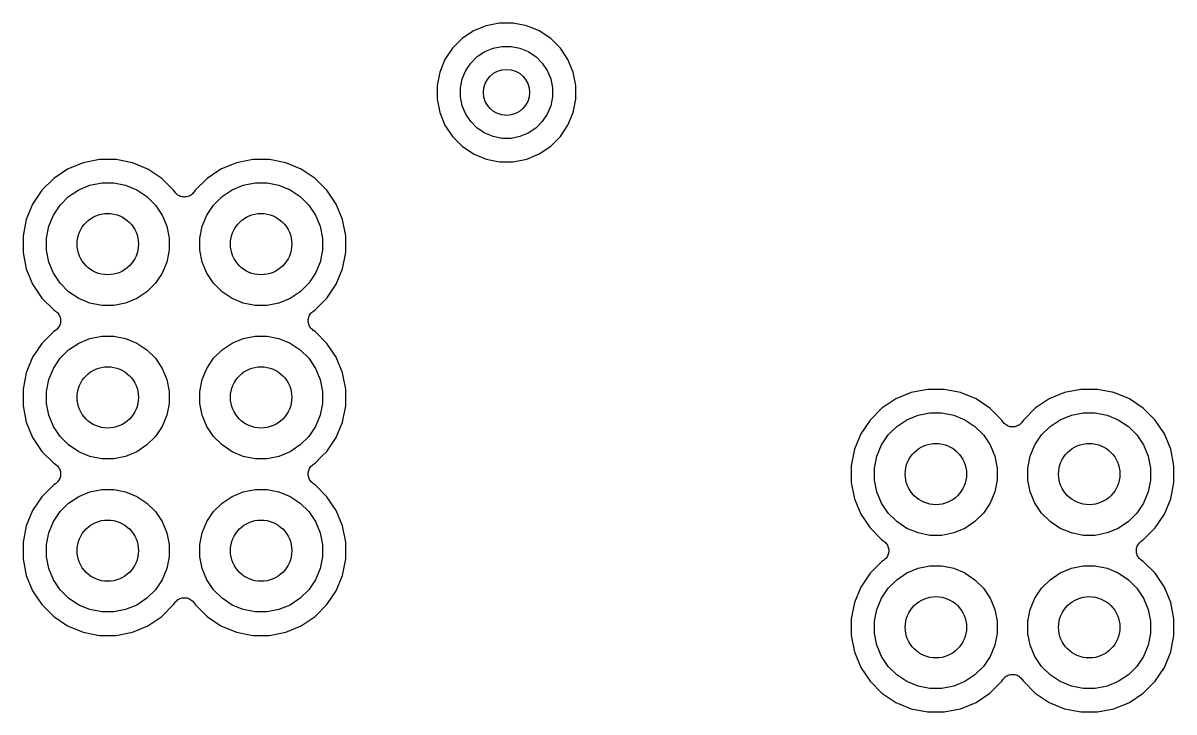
# Model space of a CAD drawing. Extents: x 0.48 to 2.43, y -7.79 to -4.85.
# Drawn here: x 1.1948 to 1.4903, y -7.2225 to -7.0456 of the extents above; entities that cross this region are included whole.
import ezdxf

# ---------------------------------------------------------------- set-up
doc = ezdxf.new("R2010")
doc.units = 0
doc.header["$MEASUREMENT"] = 0
doc.layers.add('BLACK', color=7, linetype='CONTINUOUS')

msp = doc.modelspace()

# ---------------------------------------------------------------- linework, layer by layer
at = {"layer": 'BLACK', "linetype": 'CONTINUOUS'}
for p, q in [((1.3137, -7.04626), (1.31046, -7.0476)), ((1.31714, -7.04557), (1.3137, -7.04626)), ((1.32065, -7.04557), (1.31714, -7.04557)), ((1.32409, -7.04626), (1.32065, -7.04557)), ((1.32733, -7.0476), (1.32409, -7.04626)), ((1.30754, -7.04955), (1.30506, -7.05203)), ((1.31046, -7.0476), (1.30754, -7.04955)), ((1.33025, -7.04955), (1.32733, -7.0476)), ((1.33273, -7.05203), (1.33025, -7.04955)), ((1.30506, -7.05203), (1.30311, -7.05495)), ((1.3133, -7.05292), (1.31545, -7.05203)), ((1.31545, -7.05203), (1.31773, -7.05157)), ((1.31773, -7.05157), (1.32006, -7.05157)), ((1.32006, -7.05157), (1.32234, -7.05203)), ((1.32234, -7.05203), (1.32449, -7.05292)), ((1.33468, -7.05495), (1.33273, -7.05203)), ((1.30311, -7.05495), (1.30177, -7.05819)), ((1.30972, -7.05586), (1.31137, -7.05421)), ((1.31137, -7.05421), (1.3133, -7.05292)), ((1.32449, -7.05292), (1.32643, -7.05421)), ((1.32643, -7.05421), (1.32807, -7.05586)), ((1.33602, -7.05819), (1.33468, -7.05495)), ((1.30177, -7.05819), (1.30109, -7.06163)), ((1.30754, -7.05994), (1.30843, -7.05779)), ((1.30843, -7.05779), (1.30972, -7.05586)), ((1.32807, -7.05586), (1.32936, -7.05779)), ((1.32936, -7.05779), (1.33025, -7.05994)), ((1.33671, -7.06163), (1.33602, -7.05819)), ((1.30709, -7.06222), (1.30754, -7.05994)), ((1.33025, -7.05994), (1.33071, -7.06222)), ((1.30109, -7.06163), (1.30109, -7.06514)), ((1.30709, -7.06455), (1.30709, -7.06222)), ((1.33071, -7.06222), (1.33071, -7.06455)), ((1.33671, -7.06514), (1.33671, -7.06163)), ((1.30109, -7.06514), (1.30177, -7.06858)), ((1.30754, -7.06683), (1.30709, -7.06455)), ((1.30843, -7.06898), (1.30754, -7.06683)), ((1.33025, -7.06683), (1.32936, -7.06898)), ((1.33071, -7.06455), (1.33025, -7.06683)), ((1.33602, -7.06858), (1.33671, -7.06514)), ((1.30177, -7.06858), (1.30311, -7.07182)), ((1.30972, -7.07091), (1.30843, -7.06898)), ((1.32936, -7.06898), (1.32807, -7.07091)), ((1.33468, -7.07182), (1.33602, -7.06858)), ((1.30311, -7.07182), (1.30506, -7.07474)), ((1.31137, -7.07256), (1.30972, -7.07091)), ((1.3133, -7.07385), (1.31137, -7.07256)), ((1.32643, -7.07256), (1.32449, -7.07385)), ((1.32807, -7.07091), (1.32643, -7.07256)), ((1.33273, -7.07474), (1.33468, -7.07182)), ((1.30506, -7.07474), (1.30754, -7.07722)), ((1.31545, -7.07474), (1.3133, -7.07385)), ((1.31773, -7.0752), (1.31545, -7.07474)), ((1.32006, -7.0752), (1.31773, -7.0752)), ((1.32234, -7.07474), (1.32006, -7.0752)), ((1.32449, -7.07385), (1.32234, -7.07474)), ((1.33025, -7.07722), (1.33273, -7.07474)), ((1.30754, -7.07722), (1.31046, -7.07917)), ((1.31046, -7.07917), (1.3137, -7.08051)), ((1.32409, -7.08051), (1.32733, -7.07917)), ((1.32733, -7.07917), (1.33025, -7.07722)), ((1.21019, -7.08145), (1.20623, -7.08309)), ((1.21439, -7.08061), (1.21019, -7.08145)), ((1.21868, -7.08061), (1.21439, -7.08061)), ((1.22288, -7.08145), (1.21868, -7.08061)), ((1.22684, -7.08309), (1.22288, -7.08145)), ((1.24956, -7.08145), (1.2456, -7.08309)), ((1.25376, -7.08061), (1.24956, -7.08145)), ((1.25805, -7.08061), (1.25376, -7.08061)), ((1.26225, -7.08145), (1.25805, -7.08061)), ((1.26621, -7.08309), (1.26225, -7.08145)), ((1.3137, -7.08051), (1.31714, -7.0812)), ((1.31714, -7.0812), (1.32065, -7.0812)), ((1.32065, -7.0812), (1.32409, -7.08051)), ((1.20623, -7.08309), (1.20267, -7.08547)), ((1.2304, -7.08547), (1.22684, -7.08309)), ((1.2456, -7.08309), (1.24204, -7.08547)), ((1.26977, -7.08547), (1.26621, -7.08309)), ((1.20267, -7.08547), (1.19964, -7.0885)), ((1.20908, -7.08841), (1.21194, -7.08722)), ((1.21194, -7.08722), (1.21498, -7.08661)), ((1.21498, -7.08661), (1.21809, -7.08661)), ((1.21809, -7.08661), (1.22113, -7.08722)), ((1.22113, -7.08722), (1.22399, -7.08841)), ((1.23343, -7.0885), (1.2304, -7.08547)), ((1.24204, -7.08547), (1.23901, -7.0885)), ((1.24845, -7.08841), (1.25131, -7.08722)), ((1.25131, -7.08722), (1.25435, -7.08661)), ((1.25435, -7.08661), (1.25746, -7.08661)), ((1.25746, -7.08661), (1.2605, -7.08722)), ((1.2605, -7.08722), (1.26337, -7.08841)), ((1.2728, -7.0885), (1.26977, -7.08547)), ((1.19964, -7.0885), (1.19726, -7.09206)), ((1.2043, -7.09232), (1.2065, -7.09013)), ((1.2065, -7.09013), (1.20908, -7.08841)), ((1.22399, -7.08841), (1.22657, -7.09013)), ((1.22657, -7.09013), (1.22877, -7.09232)), ((1.23373, -7.08894), (1.23343, -7.0885)), ((1.23391, -7.08916), (1.23373, -7.08894)), ((1.23409, -7.08939), (1.23391, -7.08916)), ((1.2341, -7.0894), (1.23409, -7.08939)), ((1.23409, -7.08939), (1.23409, -7.08939)), ((1.23432, -7.08958), (1.2341, -7.0894)), ((1.23454, -7.08976), (1.23432, -7.08958)), ((1.23455, -7.08977), (1.23454, -7.08976)), ((1.23454, -7.08976), (1.23454, -7.08976)), ((1.2348, -7.0899), (1.23455, -7.08977)), ((1.23505, -7.09004), (1.2348, -7.0899)), ((1.23506, -7.09004), (1.23505, -7.09004)), ((1.23507, -7.09005), (1.23506, -7.09004)), ((1.23534, -7.09013), (1.23507, -7.09005)), ((1.23561, -7.09021), (1.23534, -7.09013)), ((1.23562, -7.09022), (1.23561, -7.09021)), ((1.23591, -7.09025), (1.23562, -7.09022)), ((1.23562, -7.09022), (1.23562, -7.09022)), ((1.23619, -7.09028), (1.23591, -7.09025)), ((1.2362, -7.09028), (1.23619, -7.09028)), ((1.23621, -7.09028), (1.2362, -7.09028)), ((1.23649, -7.09025), (1.23621, -7.09028)), ((1.23677, -7.09023), (1.23649, -7.09025)), ((1.23678, -7.09022), (1.23677, -7.09023)), ((1.23679, -7.09022), (1.23678, -7.09022)), ((1.23706, -7.09014), (1.23679, -7.09022)), ((1.23734, -7.09006), (1.23706, -7.09014)), ((1.23735, -7.09006), (1.23734, -7.09006)), ((1.23734, -7.09006), (1.23734, -7.09006)), ((1.2376, -7.08992), (1.23735, -7.09006)), ((1.23786, -7.08979), (1.2376, -7.08992)), ((1.23787, -7.08978), (1.23786, -7.08979)), ((1.23786, -7.08979), (1.23786, -7.08979)), ((1.23809, -7.08961), (1.23787, -7.08978)), ((1.23831, -7.08943), (1.23809, -7.08961)), ((1.23832, -7.08942), (1.23831, -7.08943)), ((1.23833, -7.08942), (1.23832, -7.08942)), ((1.2385, -7.0892), (1.23833, -7.08942)), ((1.23869, -7.08898), (1.2385, -7.0892)), ((1.2387, -7.08897), (1.23869, -7.08898)), ((1.23871, -7.08894), (1.2387, -7.08897)), ((1.2387, -7.08897), (1.2387, -7.08897)), ((1.2387, -7.08897), (1.2387, -7.08897)), ((1.23901, -7.0885), (1.23871, -7.08894)), ((1.24367, -7.09232), (1.24587, -7.09013)), ((1.24587, -7.09013), (1.24845, -7.08841)), ((1.26337, -7.08841), (1.26594, -7.09013)), ((1.26594, -7.09013), (1.26814, -7.09232)), ((1.27518, -7.09206), (1.2728, -7.0885)), ((1.19726, -7.09206), (1.19562, -7.09602)), ((1.20258, -7.0949), (1.2043, -7.09232)), ((1.22877, -7.09232), (1.23049, -7.0949)), ((1.24195, -7.0949), (1.24367, -7.09232)), ((1.26814, -7.09232), (1.26986, -7.0949)), ((1.27682, -7.09602), (1.27518, -7.09206)), ((1.19562, -7.09602), (1.19479, -7.10022)), ((1.20139, -7.09777), (1.20258, -7.0949)), ((1.23049, -7.0949), (1.23168, -7.09777)), ((1.24076, -7.09777), (1.24195, -7.0949)), ((1.26986, -7.0949), (1.27105, -7.09777)), ((1.27765, -7.10022), (1.27682, -7.09602)), ((1.20079, -7.10081), (1.20139, -7.09777)), ((1.23168, -7.09777), (1.23228, -7.10081)), ((1.24016, -7.10081), (1.24076, -7.09777)), ((1.27105, -7.09777), (1.27165, -7.10081)), ((1.19479, -7.10022), (1.19479, -7.1045)), ((1.20079, -7.10391), (1.20079, -7.10081)), ((1.23228, -7.10081), (1.23228, -7.10391)), ((1.24016, -7.10391), (1.24016, -7.10081)), ((1.27165, -7.10081), (1.27165, -7.10391)), ((1.27765, -7.1045), (1.27765, -7.10022)), ((1.19479, -7.1045), (1.19562, -7.10871)), ((1.20139, -7.10696), (1.20079, -7.10391)), ((1.23228, -7.10391), (1.23168, -7.10696)), ((1.24076, -7.10696), (1.24016, -7.10391)), ((1.27165, -7.10391), (1.27105, -7.10696)), ((1.27682, -7.10871), (1.27765, -7.1045)), ((1.19562, -7.10871), (1.19726, -7.11266)), ((1.20258, -7.10982), (1.20139, -7.10696)), ((1.23168, -7.10696), (1.23049, -7.10982)), ((1.24195, -7.10982), (1.24076, -7.10696)), ((1.27105, -7.10696), (1.26986, -7.10982)), ((1.27518, -7.11266), (1.27682, -7.10871)), ((1.2043, -7.1124), (1.20258, -7.10982)), ((1.23049, -7.10982), (1.22877, -7.1124)), ((1.24367, -7.1124), (1.24195, -7.10982)), ((1.26986, -7.10982), (1.26814, -7.1124)), ((1.19726, -7.11266), (1.19964, -7.11623)), ((1.2065, -7.11459), (1.2043, -7.1124)), ((1.20908, -7.11632), (1.2065, -7.11459)), ((1.22657, -7.11459), (1.22399, -7.11632)), ((1.22877, -7.1124), (1.22657, -7.11459)), ((1.24587, -7.11459), (1.24367, -7.1124)), ((1.24845, -7.11632), (1.24587, -7.11459)), ((1.26594, -7.11459), (1.26337, -7.11632)), ((1.26814, -7.1124), (1.26594, -7.11459)), ((1.2728, -7.11623), (1.27518, -7.11266)), ((1.19964, -7.11623), (1.20267, -7.11925)), ((1.21194, -7.11751), (1.20908, -7.11632)), ((1.21498, -7.11811), (1.21194, -7.11751)), ((1.22113, -7.11751), (1.21809, -7.11811)), ((1.22399, -7.11632), (1.22113, -7.11751)), ((1.25131, -7.11751), (1.24845, -7.11632)), ((1.25435, -7.11811), (1.25131, -7.11751)), ((1.2605, -7.11751), (1.25746, -7.11811)), ((1.26337, -7.11632), (1.2605, -7.11751)), ((1.26977, -7.11926), (1.2728, -7.11623)), ((1.20267, -7.11925), (1.20312, -7.11955)), ((1.20312, -7.11955), (1.20314, -7.11957)), ((1.20314, -7.11957), (1.20314, -7.11957)), ((1.20314, -7.11957), (1.20314, -7.11957)), ((1.20314, -7.11957), (1.20315, -7.11958)), ((1.20315, -7.11958), (1.20338, -7.11977)), ((1.20338, -7.11977), (1.20359, -7.11994)), ((1.20359, -7.11994), (1.20359, -7.11995)), ((1.20359, -7.11995), (1.2036, -7.11995)), ((1.2036, -7.11995), (1.20378, -7.12018)), ((1.20378, -7.12018), (1.20396, -7.1204)), ((1.20396, -7.1204), (1.20396, -7.1204)), ((1.20396, -7.1204), (1.20397, -7.12041)), ((1.20397, -7.12041), (1.2041, -7.12066)), ((1.21809, -7.11811), (1.21498, -7.11811)), ((1.25746, -7.11811), (1.25435, -7.11811)), ((1.26836, -7.12063), (1.2685, -7.12038)), ((1.2685, -7.12037), (1.26851, -7.12036)), ((1.2685, -7.12038), (1.2685, -7.12037)), ((1.26851, -7.12036), (1.26869, -7.12014)), ((1.26869, -7.12014), (1.26887, -7.11992)), ((1.26887, -7.11992), (1.26888, -7.11992)), ((1.26888, -7.11991), (1.2691, -7.11973)), ((1.26888, -7.11992), (1.26888, -7.11991)), ((1.2691, -7.11973), (1.26932, -7.11955)), ((1.26932, -7.11955), (1.26977, -7.11926)), ((1.20408, -7.12346), (1.20394, -7.12372)), ((1.20421, -7.12322), (1.20408, -7.12346)), ((1.2041, -7.12066), (1.20423, -7.12092)), ((1.20422, -7.12321), (1.20421, -7.12322)), ((1.20431, -7.12292), (1.20422, -7.1232)), ((1.20422, -7.1232), (1.20422, -7.12321)), ((1.20423, -7.12092), (1.20423, -7.12092)), ((1.20423, -7.12092), (1.20424, -7.12093)), ((1.20424, -7.12093), (1.20431, -7.1212)), ((1.20431, -7.1212), (1.2044, -7.12148)), ((1.20439, -7.12266), (1.20431, -7.12292)), ((1.20442, -7.12236), (1.20439, -7.12264)), ((1.20439, -7.12264), (1.20439, -7.12265)), ((1.20439, -7.12265), (1.20439, -7.12266)), ((1.2044, -7.12148), (1.2044, -7.12149)), ((1.2044, -7.12149), (1.2044, -7.12149)), ((1.2044, -7.12149), (1.20442, -7.12178)), ((1.20442, -7.12178), (1.20445, -7.12206)), ((1.20445, -7.12208), (1.20442, -7.12236)), ((1.20445, -7.12206), (1.20445, -7.12207)), ((1.20445, -7.12207), (1.20445, -7.12208)), ((1.26799, -7.12202), (1.26802, -7.12173)), ((1.26799, -7.12203), (1.26799, -7.12202)), ((1.26802, -7.12232), (1.26799, -7.12203)), ((1.26799, -7.12203), (1.26799, -7.12203)), ((1.26802, -7.12173), (1.26805, -7.12145)), ((1.26804, -7.1226), (1.26802, -7.12232)), ((1.26804, -7.12261), (1.26804, -7.1226)), ((1.26804, -7.12262), (1.26804, -7.12261)), ((1.26813, -7.1229), (1.26804, -7.12262)), ((1.26805, -7.12144), (1.26814, -7.12116)), ((1.26805, -7.12145), (1.26805, -7.12144)), ((1.26805, -7.12144), (1.26805, -7.12144)), ((1.26821, -7.12316), (1.26813, -7.1229)), ((1.26814, -7.12116), (1.26822, -7.12089)), ((1.26821, -7.12317), (1.26821, -7.12316)), ((1.26821, -7.12318), (1.26821, -7.12317)), ((1.26835, -7.12344), (1.26821, -7.12318)), ((1.26822, -7.12089), (1.26823, -7.12088)), ((1.26823, -7.12088), (1.26836, -7.12063)), ((1.26823, -7.12088), (1.26823, -7.12088)), ((1.26848, -7.12368), (1.26835, -7.12344)), ((1.20267, -7.12484), (1.19964, -7.12787)), ((1.20312, -7.12454), (1.20267, -7.12484)), ((1.20334, -7.12436), (1.20312, -7.12454)), ((1.20356, -7.12418), (1.20334, -7.12436)), ((1.20357, -7.12417), (1.20356, -7.12418)), ((1.20356, -7.12418), (1.20356, -7.12418)), ((1.20375, -7.12395), (1.20357, -7.12417)), ((1.20393, -7.12373), (1.20375, -7.12395)), ((1.20394, -7.12372), (1.20393, -7.12373)), ((1.20394, -7.12372), (1.20394, -7.12372)), ((1.21194, -7.12659), (1.21498, -7.12598)), ((1.21498, -7.12598), (1.21809, -7.12598)), ((1.21809, -7.12598), (1.22113, -7.12659)), ((1.25131, -7.12659), (1.25435, -7.12598)), ((1.25435, -7.12598), (1.25746, -7.12598)), ((1.25746, -7.12598), (1.2605, -7.12659)), ((1.26848, -7.12369), (1.26848, -7.12368)), ((1.26848, -7.1237), (1.26848, -7.12369)), ((1.26866, -7.12392), (1.26848, -7.1237)), ((1.26884, -7.12414), (1.26866, -7.12392)), ((1.26885, -7.12415), (1.26884, -7.12414)), ((1.26906, -7.12433), (1.26885, -7.12415)), ((1.26885, -7.12415), (1.26885, -7.12415)), ((1.26929, -7.12452), (1.26906, -7.12433)), ((1.2693, -7.12453), (1.26929, -7.12452)), ((1.26932, -7.12454), (1.2693, -7.12453)), ((1.2693, -7.12453), (1.2693, -7.12453)), ((1.2693, -7.12453), (1.2693, -7.12453)), ((1.26977, -7.12484), (1.26932, -7.12454)), ((1.2728, -7.12787), (1.26977, -7.12484)), ((1.19964, -7.12787), (1.19726, -7.13143)), ((1.2065, -7.1295), (1.20908, -7.12778)), ((1.20908, -7.12778), (1.21194, -7.12659)), ((1.22113, -7.12659), (1.22399, -7.12778)), ((1.22399, -7.12778), (1.22657, -7.1295)), ((1.24587, -7.1295), (1.24845, -7.12778)), ((1.24845, -7.12778), (1.25131, -7.12659)), ((1.2605, -7.12659), (1.26337, -7.12778)), ((1.26337, -7.12778), (1.26594, -7.1295)), ((1.27518, -7.13143), (1.2728, -7.12787)), ((1.19726, -7.13143), (1.19562, -7.13539)), ((1.20258, -7.13427), (1.2043, -7.13169)), ((1.2043, -7.13169), (1.2065, -7.1295)), ((1.22657, -7.1295), (1.22877, -7.13169)), ((1.22877, -7.13169), (1.23049, -7.13427)), ((1.24195, -7.13427), (1.24367, -7.13169)), ((1.24367, -7.13169), (1.24587, -7.1295)), ((1.26594, -7.1295), (1.26814, -7.13169)), ((1.26814, -7.13169), (1.26986, -7.13427)), ((1.27534, -7.13182), (1.27518, -7.13143)), ((1.27682, -7.13539), (1.27534, -7.13182)), ((1.20139, -7.13714), (1.20258, -7.13427)), ((1.23049, -7.13427), (1.23168, -7.13714)), ((1.24076, -7.13714), (1.24195, -7.13427)), ((1.26986, -7.13427), (1.27105, -7.13714)), ((1.19562, -7.13539), (1.19479, -7.13959)), ((1.20079, -7.14018), (1.20139, -7.13714)), ((1.23168, -7.13714), (1.23228, -7.14018)), ((1.24016, -7.14018), (1.24076, -7.13714)), ((1.27105, -7.13714), (1.27165, -7.14018)), ((1.27765, -7.13959), (1.27682, -7.13539)), ((1.19479, -7.13959), (1.19479, -7.14387)), ((1.20079, -7.14328), (1.20079, -7.14018)), ((1.23228, -7.14018), (1.23228, -7.14328)), ((1.24016, -7.14328), (1.24016, -7.14018)), ((1.27165, -7.14018), (1.27165, -7.14328)), ((1.27765, -7.14387), (1.27765, -7.13959)), ((1.42279, -7.14051), (1.41883, -7.14214)), ((1.42699, -7.13967), (1.42279, -7.14051)), ((1.43128, -7.13967), (1.42699, -7.13967)), ((1.43548, -7.14051), (1.43128, -7.13967)), ((1.43944, -7.14214), (1.43548, -7.14051)), ((1.46216, -7.14051), (1.4582, -7.14214)), ((1.46636, -7.13967), (1.46216, -7.14051)), ((1.47065, -7.13967), (1.46636, -7.13967)), ((1.47485, -7.14051), (1.47065, -7.13967)), ((1.47881, -7.14214), (1.47485, -7.14051)), ((1.19479, -7.14387), (1.19562, -7.14808)), ((1.20139, -7.14633), (1.20079, -7.14328)), ((1.23228, -7.14328), (1.23168, -7.14633)), ((1.24076, -7.14633), (1.24016, -7.14328)), ((1.27165, -7.14328), (1.27105, -7.14633)), ((1.27682, -7.14808), (1.27765, -7.14387)), ((1.41883, -7.14214), (1.41527, -7.14452)), ((1.443, -7.14452), (1.43944, -7.14214)), ((1.4582, -7.14214), (1.45464, -7.14452)), ((1.48237, -7.14452), (1.47881, -7.14214)), ((1.20258, -7.14919), (1.20139, -7.14633)), ((1.23168, -7.14633), (1.23049, -7.14919)), ((1.24195, -7.14919), (1.24076, -7.14633)), ((1.27105, -7.14633), (1.26986, -7.14919)), ((1.41527, -7.14452), (1.41224, -7.14755)), ((1.42167, -7.14746), (1.42454, -7.14627)), ((1.42454, -7.14627), (1.42758, -7.14567)), ((1.42758, -7.14567), (1.43068, -7.14567)), ((1.43068, -7.14567), (1.43373, -7.14627)), ((1.43373, -7.14627), (1.43659, -7.14746)), ((1.44603, -7.14755), (1.443, -7.14452)), ((1.45464, -7.14452), (1.45161, -7.14755)), ((1.46104, -7.14746), (1.46391, -7.14627)), ((1.46391, -7.14627), (1.46695, -7.14567)), ((1.46695, -7.14567), (1.47005, -7.14567)), ((1.47005, -7.14567), (1.4731, -7.14627)), ((1.4731, -7.14627), (1.47596, -7.14746)), ((1.4854, -7.14755), (1.48237, -7.14452)), ((1.19562, -7.14808), (1.19726, -7.15203)), ((1.2043, -7.15177), (1.20258, -7.14919)), ((1.23049, -7.14919), (1.22877, -7.15177)), ((1.24367, -7.15177), (1.24195, -7.14919)), ((1.26986, -7.14919), (1.26814, -7.15177)), ((1.27518, -7.15203), (1.27682, -7.14808)), ((1.41224, -7.14755), (1.40986, -7.15112)), ((1.4169, -7.15138), (1.4191, -7.14919)), ((1.4191, -7.14919), (1.42167, -7.14746)), ((1.43659, -7.14746), (1.43917, -7.14919)), ((1.43917, -7.14919), (1.44137, -7.15138)), ((1.44632, -7.148), (1.44603, -7.14755)), ((1.4465, -7.14822), (1.44632, -7.148)), ((1.44668, -7.14844), (1.4465, -7.14822)), ((1.44669, -7.14845), (1.44668, -7.14844)), ((1.4467, -7.14845), (1.44669, -7.14845)), ((1.44691, -7.14863), (1.4467, -7.14845)), ((1.44713, -7.14882), (1.44691, -7.14863)), ((1.44714, -7.14882), (1.44713, -7.14882)), ((1.44715, -7.14882), (1.44714, -7.14882)), ((1.4474, -7.14896), (1.44715, -7.14882)), ((1.44765, -7.1491), (1.4474, -7.14896)), ((1.44766, -7.1491), (1.44765, -7.1491)), ((1.44794, -7.14918), (1.44766, -7.1491)), ((1.44766, -7.1491), (1.44766, -7.1491)), ((1.44821, -7.14927), (1.44794, -7.14918)), ((1.44822, -7.14927), (1.44821, -7.14927)), ((1.44851, -7.1493), (1.44822, -7.14927)), ((1.44822, -7.14927), (1.44822, -7.14927)), ((1.44879, -7.14933), (1.44851, -7.1493)), ((1.4488, -7.14933), (1.44879, -7.14933)), ((1.44881, -7.14933), (1.4488, -7.14933)), ((1.44909, -7.14931), (1.44881, -7.14933)), ((1.44937, -7.14928), (1.44909, -7.14931)), ((1.44938, -7.14928), (1.44937, -7.14928)), ((1.44939, -7.14928), (1.44938, -7.14928)), ((1.44966, -7.1492), (1.44939, -7.14928)), ((1.44994, -7.14912), (1.44966, -7.1492)), ((1.44995, -7.14911), (1.44994, -7.14911)), ((1.44994, -7.14911), (1.44994, -7.14912)), ((1.4502, -7.14898), (1.44995, -7.14911)), ((1.45046, -7.14885), (1.4502, -7.14898)), ((1.45047, -7.14884), (1.45046, -7.14884)), ((1.45046, -7.14884), (1.45046, -7.14885)), ((1.45068, -7.14866), (1.45047, -7.14884)), ((1.45091, -7.14848), (1.45068, -7.14866)), ((1.45092, -7.14848), (1.45091, -7.14848)), ((1.4511, -7.14826), (1.45092, -7.14847)), ((1.45092, -7.14847), (1.45092, -7.14848)), ((1.45129, -7.14803), (1.4511, -7.14826)), ((1.4513, -7.14802), (1.45129, -7.14803)), ((1.45131, -7.148), (1.4513, -7.14802)), ((1.4513, -7.14802), (1.4513, -7.14802)), ((1.4513, -7.14802), (1.4513, -7.14802)), ((1.45161, -7.14755), (1.45131, -7.148)), ((1.45627, -7.15138), (1.45847, -7.14919)), ((1.45847, -7.14919), (1.46104, -7.14746)), ((1.47596, -7.14746), (1.47854, -7.14919)), ((1.47854, -7.14919), (1.48074, -7.15138)), ((1.48778, -7.15112), (1.4854, -7.14755)), ((1.19726, -7.15203), (1.19964, -7.1556)), ((1.2065, -7.15396), (1.2043, -7.15177)), ((1.22877, -7.15177), (1.22657, -7.15396)), ((1.24587, -7.15396), (1.24367, -7.15177)), ((1.26814, -7.15177), (1.26594, -7.15396)), ((1.2728, -7.1556), (1.27518, -7.15203)), ((1.40986, -7.15112), (1.40822, -7.15507)), ((1.41518, -7.15396), (1.4169, -7.15138)), ((1.44137, -7.15138), (1.44309, -7.15396)), ((1.45455, -7.15396), (1.45627, -7.15138)), ((1.48074, -7.15138), (1.48246, -7.15396)), ((1.48942, -7.15507), (1.48778, -7.15112)), ((1.19964, -7.1556), (1.20267, -7.15863)), ((1.20908, -7.15569), (1.2065, -7.15396)), ((1.21194, -7.15688), (1.20908, -7.15569)), ((1.22399, -7.15569), (1.22113, -7.15688)), ((1.22657, -7.15396), (1.22399, -7.15569)), ((1.24845, -7.15569), (1.24587, -7.15396)), ((1.25131, -7.15688), (1.24845, -7.15569)), ((1.26337, -7.15569), (1.2605, -7.15688)), ((1.26594, -7.15396), (1.26337, -7.15569)), ((1.27154, -7.15686), (1.2728, -7.1556)), ((1.40822, -7.15507), (1.40739, -7.15928)), ((1.41399, -7.15682), (1.41518, -7.15396)), ((1.44309, -7.15396), (1.44428, -7.15682)), ((1.45336, -7.15682), (1.45455, -7.15396)), ((1.48246, -7.15396), (1.48365, -7.15682)), ((1.49025, -7.15928), (1.48942, -7.15507)), ((1.20267, -7.15863), (1.20312, -7.15892)), ((1.20312, -7.15892), (1.20314, -7.15894)), ((1.20314, -7.15894), (1.20314, -7.15894)), ((1.20314, -7.15894), (1.20314, -7.15894)), ((1.20314, -7.15894), (1.20315, -7.15895)), ((1.20315, -7.15895), (1.20338, -7.15914)), ((1.21498, -7.15748), (1.21194, -7.15688)), ((1.21809, -7.15748), (1.21498, -7.15748)), ((1.22113, -7.15688), (1.21809, -7.15748)), ((1.25435, -7.15748), (1.25131, -7.15688)), ((1.25746, -7.15748), (1.25435, -7.15748)), ((1.2605, -7.15688), (1.25746, -7.15748)), ((1.2691, -7.1591), (1.26932, -7.15892)), ((1.26932, -7.15892), (1.26977, -7.15863)), ((1.26977, -7.15863), (1.27154, -7.15686)), ((1.27154, -7.15686), (1.27154, -7.15686)), ((1.41339, -7.15987), (1.41399, -7.15682)), ((1.44428, -7.15682), (1.44488, -7.15987)), ((1.45276, -7.15987), (1.45336, -7.15682)), ((1.48365, -7.15682), (1.48425, -7.15987)), ((1.20338, -7.15914), (1.20359, -7.15931)), ((1.20359, -7.15931), (1.20359, -7.15932)), ((1.20359, -7.15932), (1.2036, -7.15932)), ((1.2036, -7.15932), (1.20378, -7.15955)), ((1.20378, -7.15955), (1.20396, -7.15977)), ((1.20396, -7.15977), (1.20396, -7.15977)), ((1.20396, -7.15977), (1.20397, -7.15978)), ((1.20397, -7.15978), (1.2041, -7.16003)), ((1.2041, -7.16003), (1.20423, -7.16029)), ((1.20423, -7.16029), (1.20423, -7.16029)), ((1.20423, -7.16029), (1.20424, -7.1603)), ((1.20424, -7.1603), (1.20431, -7.16057)), ((1.20431, -7.16057), (1.2044, -7.16085)), ((1.20442, -7.16173), (1.20439, -7.16201)), ((1.2044, -7.16085), (1.2044, -7.16086)), ((1.2044, -7.16086), (1.2044, -7.16086)), ((1.2044, -7.16086), (1.20442, -7.16115)), ((1.20442, -7.16115), (1.20445, -7.16143)), ((1.20445, -7.16145), (1.20442, -7.16173)), ((1.20445, -7.16143), (1.20445, -7.16144)), ((1.20445, -7.16144), (1.20445, -7.16145)), ((1.26799, -7.16139), (1.26802, -7.1611)), ((1.26799, -7.1614), (1.26799, -7.16139)), ((1.26802, -7.16169), (1.26799, -7.1614)), ((1.26799, -7.1614), (1.26799, -7.1614)), ((1.26802, -7.1611), (1.26805, -7.16082)), ((1.26804, -7.16197), (1.26802, -7.16169)), ((1.26805, -7.16081), (1.26814, -7.16053)), ((1.26805, -7.16082), (1.26805, -7.16081)), ((1.26805, -7.16081), (1.26805, -7.16081)), ((1.26814, -7.16053), (1.26822, -7.16026)), ((1.26822, -7.16026), (1.26823, -7.16026)), ((1.26823, -7.16025), (1.26836, -7.16)), ((1.26823, -7.16026), (1.26823, -7.16025)), ((1.26836, -7.16), (1.2685, -7.15975)), ((1.2685, -7.15974), (1.26851, -7.15973)), ((1.2685, -7.15975), (1.2685, -7.15974)), ((1.26851, -7.15973), (1.26869, -7.15951)), ((1.26869, -7.15951), (1.26887, -7.15929)), ((1.26887, -7.15929), (1.26888, -7.15929)), ((1.26888, -7.15928), (1.2691, -7.1591)), ((1.26888, -7.15929), (1.26888, -7.15928)), ((1.40739, -7.15928), (1.40739, -7.16356)), ((1.41339, -7.16297), (1.41339, -7.15987)), ((1.44488, -7.15987), (1.44488, -7.16297)), ((1.45276, -7.16297), (1.45276, -7.15987)), ((1.48425, -7.15987), (1.48425, -7.16297)), ((1.49025, -7.16356), (1.49025, -7.15928)), ((1.20267, -7.16421), (1.19964, -7.16724)), ((1.20312, -7.16391), (1.20267, -7.16421)), ((1.20334, -7.16373), (1.20312, -7.16391)), ((1.20356, -7.16355), (1.20334, -7.16373)), ((1.20357, -7.16354), (1.20356, -7.16355)), ((1.20356, -7.16355), (1.20356, -7.16355)), ((1.20375, -7.16332), (1.20357, -7.16354)), ((1.20393, -7.1631), (1.20375, -7.16332)), ((1.20394, -7.16309), (1.20393, -7.1631)), ((1.20408, -7.16283), (1.20394, -7.16309)), ((1.20394, -7.16309), (1.20394, -7.16309)), ((1.20421, -7.16259), (1.20408, -7.16283)), ((1.20422, -7.16258), (1.20421, -7.16259)), ((1.20431, -7.16229), (1.20422, -7.16257)), ((1.20422, -7.16257), (1.20422, -7.16258)), ((1.20439, -7.16203), (1.20431, -7.16229)), ((1.20439, -7.16201), (1.20439, -7.16202)), ((1.20439, -7.16202), (1.20439, -7.16203)), ((1.26804, -7.16198), (1.26804, -7.16197)), ((1.26804, -7.16199), (1.26804, -7.16198)), ((1.26813, -7.16227), (1.26804, -7.16199)), ((1.26821, -7.16253), (1.26813, -7.16227)), ((1.26821, -7.16254), (1.26821, -7.16253)), ((1.26821, -7.16255), (1.26821, -7.16254)), ((1.26835, -7.16281), (1.26821, -7.16255)), ((1.26848, -7.16305), (1.26835, -7.16281)), ((1.26848, -7.16306), (1.26848, -7.16305)), ((1.26848, -7.16307), (1.26848, -7.16306)), ((1.26866, -7.16329), (1.26848, -7.16307)), ((1.26884, -7.16351), (1.26866, -7.16329)), ((1.26885, -7.16352), (1.26884, -7.16351)), ((1.26906, -7.1637), (1.26885, -7.16352)), ((1.26885, -7.16352), (1.26885, -7.16352)), ((1.26929, -7.16389), (1.26906, -7.1637)), ((1.2693, -7.1639), (1.26929, -7.16389)), ((1.26932, -7.16391), (1.2693, -7.1639)), ((1.2693, -7.1639), (1.2693, -7.1639)), ((1.2693, -7.1639), (1.2693, -7.1639)), ((1.26977, -7.16421), (1.26932, -7.16391)), ((1.2728, -7.16724), (1.26977, -7.16421)), ((1.40739, -7.16356), (1.40822, -7.16776)), ((1.41399, -7.16601), (1.41339, -7.16297)), ((1.44488, -7.16297), (1.44428, -7.16601)), ((1.45336, -7.16601), (1.45276, -7.16297)), ((1.48425, -7.16297), (1.48365, -7.16601)), ((1.48942, -7.16776), (1.49025, -7.16356)), ((1.19964, -7.16724), (1.19726, -7.1708)), ((1.2065, -7.16887), (1.20908, -7.16715)), ((1.20908, -7.16715), (1.21194, -7.16596)), ((1.21194, -7.16596), (1.21498, -7.16535)), ((1.21498, -7.16535), (1.21809, -7.16535)), ((1.21809, -7.16535), (1.22113, -7.16596)), ((1.22113, -7.16596), (1.22399, -7.16715)), ((1.22399, -7.16715), (1.22657, -7.16887)), ((1.24587, -7.16887), (1.24845, -7.16715)), ((1.24845, -7.16715), (1.25131, -7.16596)), ((1.25131, -7.16596), (1.25435, -7.16535)), ((1.25435, -7.16535), (1.25746, -7.16535)), ((1.25746, -7.16535), (1.2605, -7.16596)), ((1.2605, -7.16596), (1.26337, -7.16715)), ((1.26337, -7.16715), (1.26594, -7.16887)), ((1.27518, -7.1708), (1.2728, -7.16724)), ((1.40822, -7.16776), (1.40986, -7.17172)), ((1.41518, -7.16888), (1.41399, -7.16601)), ((1.44428, -7.16601), (1.44309, -7.16888)), ((1.45455, -7.16888), (1.45336, -7.16601)), ((1.48365, -7.16601), (1.48246, -7.16888)), ((1.48778, -7.17172), (1.48942, -7.16776)), ((1.19726, -7.1708), (1.19562, -7.17476)), ((1.2043, -7.17106), (1.2065, -7.16887)), ((1.22657, -7.16887), (1.22877, -7.17106)), ((1.24367, -7.17106), (1.24587, -7.16887)), ((1.26594, -7.16887), (1.26814, -7.17106)), ((1.27682, -7.17476), (1.27518, -7.1708)), ((1.4169, -7.17146), (1.41518, -7.16888)), ((1.44309, -7.16888), (1.44137, -7.17146)), ((1.45627, -7.17146), (1.45455, -7.16888)), ((1.48246, -7.16888), (1.48074, -7.17146)), ((1.20139, -7.17651), (1.20258, -7.17364)), ((1.20258, -7.17364), (1.2043, -7.17106)), ((1.22877, -7.17106), (1.23049, -7.17364)), ((1.23049, -7.17364), (1.23168, -7.17651)), ((1.24076, -7.17651), (1.24195, -7.17364)), ((1.24195, -7.17364), (1.24367, -7.17106)), ((1.26814, -7.17106), (1.26986, -7.17364)), ((1.26986, -7.17364), (1.27105, -7.17651)), ((1.40986, -7.17172), (1.41224, -7.17528)), ((1.4191, -7.17365), (1.4169, -7.17146)), ((1.42167, -7.17537), (1.4191, -7.17365)), ((1.43917, -7.17365), (1.43659, -7.17537)), ((1.44137, -7.17146), (1.43917, -7.17365)), ((1.45847, -7.17365), (1.45627, -7.17146)), ((1.46104, -7.17537), (1.45847, -7.17365)), ((1.47854, -7.17365), (1.47596, -7.17537)), ((1.48074, -7.17146), (1.47854, -7.17365)), ((1.4854, -7.17528), (1.48778, -7.17172)), ((1.19562, -7.17476), (1.19479, -7.17896)), ((1.20079, -7.17955), (1.20139, -7.17651)), ((1.23168, -7.17651), (1.23228, -7.17955)), ((1.24016, -7.17955), (1.24076, -7.17651)), ((1.27105, -7.17651), (1.27165, -7.17955)), ((1.27765, -7.17896), (1.27682, -7.17476)), ((1.41224, -7.17528), (1.41527, -7.17831)), ((1.42454, -7.17656), (1.42167, -7.17537)), ((1.42758, -7.17717), (1.42454, -7.17656)), ((1.43373, -7.17656), (1.43068, -7.17717)), ((1.43659, -7.17537), (1.43373, -7.17656)), ((1.46391, -7.17656), (1.46104, -7.17537)), ((1.46695, -7.17717), (1.46391, -7.17656)), ((1.4731, -7.17656), (1.47005, -7.17717)), ((1.47596, -7.17537), (1.4731, -7.17656)), ((1.48237, -7.17831), (1.4854, -7.17528)), ((1.19479, -7.17896), (1.19479, -7.18324)), ((1.20079, -7.18265), (1.20079, -7.17955)), ((1.23228, -7.17955), (1.23228, -7.18265)), ((1.24016, -7.18265), (1.24016, -7.17955)), ((1.27165, -7.17955), (1.27165, -7.18265)), ((1.27765, -7.18324), (1.27765, -7.17896)), ((1.41527, -7.17831), (1.41572, -7.17861)), ((1.41572, -7.17861), (1.41574, -7.17862)), ((1.41574, -7.17862), (1.41574, -7.17862)), ((1.41574, -7.17862), (1.41574, -7.17862)), ((1.41574, -7.17862), (1.41575, -7.17863)), ((1.41575, -7.17863), (1.41597, -7.17882)), ((1.41597, -7.17882), (1.41619, -7.179)), ((1.41619, -7.179), (1.41619, -7.179)), ((1.41619, -7.179), (1.4162, -7.17901)), ((1.4162, -7.17901), (1.41638, -7.17923)), ((1.41638, -7.17923), (1.41656, -7.17945)), ((1.41656, -7.17945), (1.41656, -7.17946)), ((1.41656, -7.17946), (1.41656, -7.17947)), ((1.41656, -7.17947), (1.4167, -7.17972)), ((1.43068, -7.17717), (1.42758, -7.17717)), ((1.47005, -7.17717), (1.46695, -7.17717)), ((1.48096, -7.17968), (1.4811, -7.17943)), ((1.4811, -7.17943), (1.48111, -7.17942)), ((1.4811, -7.17943), (1.4811, -7.17943)), ((1.48111, -7.17942), (1.48129, -7.17919)), ((1.48129, -7.17919), (1.48147, -7.17898)), ((1.48147, -7.17898), (1.48147, -7.17897)), ((1.48147, -7.17897), (1.48148, -7.17897)), ((1.48148, -7.17897), (1.4817, -7.17879)), ((1.4817, -7.17879), (1.48192, -7.17861)), ((1.48192, -7.17861), (1.48237, -7.17831)), ((1.41668, -7.18252), (1.41654, -7.18277)), ((1.41681, -7.18227), (1.41668, -7.18252)), ((1.4167, -7.17972), (1.41683, -7.17997)), ((1.41682, -7.18226), (1.41681, -7.18226)), ((1.41681, -7.18226), (1.41681, -7.18227)), ((1.4169, -7.18198), (1.41682, -7.18226)), ((1.41683, -7.17997), (1.41683, -7.17998)), ((1.41683, -7.17998), (1.41683, -7.17999)), ((1.41683, -7.17999), (1.41691, -7.18026)), ((1.41699, -7.18171), (1.4169, -7.18198)), ((1.41691, -7.18026), (1.41699, -7.18053)), ((1.41699, -7.18053), (1.417, -7.18054)), ((1.41702, -7.18141), (1.41699, -7.1817)), ((1.41699, -7.1817), (1.41699, -7.18171)), ((1.41699, -7.18171), (1.41699, -7.18171)), ((1.417, -7.18054), (1.417, -7.18055)), ((1.417, -7.18055), (1.41702, -7.18083)), ((1.41702, -7.18083), (1.41705, -7.18112)), ((1.41705, -7.18113), (1.41702, -7.18141)), ((1.41705, -7.18112), (1.41705, -7.18112)), ((1.41705, -7.18112), (1.41705, -7.18113)), ((1.48059, -7.18107), (1.48062, -7.18079)), ((1.48059, -7.18108), (1.48059, -7.18107)), ((1.48059, -7.18109), (1.48059, -7.18108)), ((1.48062, -7.18138), (1.48059, -7.18109)), ((1.48062, -7.18079), (1.48065, -7.18051)), ((1.48064, -7.18166), (1.48062, -7.18138)), ((1.48064, -7.18167), (1.48064, -7.18166)), ((1.48064, -7.18166), (1.48064, -7.18166)), ((1.48073, -7.18195), (1.48064, -7.18167)), ((1.48065, -7.18049), (1.48074, -7.18022)), ((1.48065, -7.1805), (1.48065, -7.18049)), ((1.48065, -7.18051), (1.48065, -7.1805)), ((1.4808, -7.18222), (1.48073, -7.18195)), ((1.48074, -7.18022), (1.48082, -7.17995)), ((1.48081, -7.18223), (1.4808, -7.18222)), ((1.48095, -7.18249), (1.48081, -7.18223)), ((1.48081, -7.18223), (1.48081, -7.18223)), ((1.48082, -7.17994), (1.48083, -7.17993)), ((1.48082, -7.17995), (1.48082, -7.17994)), ((1.48083, -7.17993), (1.48096, -7.17968)), ((1.48107, -7.18274), (1.48095, -7.18249)), ((1.19479, -7.18324), (1.19562, -7.18745)), ((1.20139, -7.1857), (1.20079, -7.18265)), ((1.23228, -7.18265), (1.23168, -7.1857)), ((1.24076, -7.1857), (1.24016, -7.18265)), ((1.27165, -7.18265), (1.27105, -7.1857)), ((1.27682, -7.18745), (1.27765, -7.18324)), ((1.41527, -7.18389), (1.41224, -7.18692)), ((1.41572, -7.1836), (1.41527, -7.18389)), ((1.41594, -7.18341), (1.41572, -7.1836)), ((1.41616, -7.18324), (1.41594, -7.18341)), ((1.41617, -7.18323), (1.41616, -7.18323)), ((1.41616, -7.18323), (1.41616, -7.18324)), ((1.41635, -7.183), (1.41617, -7.18323)), ((1.41653, -7.18279), (1.41635, -7.183)), ((1.41654, -7.18278), (1.41653, -7.18279)), ((1.41654, -7.18277), (1.41654, -7.18278)), ((1.42454, -7.18564), (1.42758, -7.18504)), ((1.42758, -7.18504), (1.43068, -7.18504)), ((1.43068, -7.18504), (1.43373, -7.18564)), ((1.46391, -7.18564), (1.46695, -7.18504)), ((1.46695, -7.18504), (1.47005, -7.18504)), ((1.47005, -7.18504), (1.4731, -7.18564)), ((1.48108, -7.18274), (1.48107, -7.18274)), ((1.48108, -7.18275), (1.48108, -7.18274)), ((1.48126, -7.18297), (1.48108, -7.18275)), ((1.48144, -7.1832), (1.48126, -7.18297)), ((1.48145, -7.1832), (1.48144, -7.1832)), ((1.48145, -7.18321), (1.48145, -7.1832)), ((1.48166, -7.18338), (1.48145, -7.18321)), ((1.48189, -7.18357), (1.48166, -7.18338)), ((1.4819, -7.18358), (1.48189, -7.18357)), ((1.48192, -7.1836), (1.4819, -7.18358)), ((1.4819, -7.18358), (1.4819, -7.18358)), ((1.4819, -7.18358), (1.4819, -7.18358)), ((1.48237, -7.18389), (1.48192, -7.1836)), ((1.4854, -7.18692), (1.48237, -7.18389)), ((1.19562, -7.18745), (1.19726, -7.1914)), ((1.20258, -7.18856), (1.20139, -7.1857)), ((1.23168, -7.1857), (1.23049, -7.18856)), ((1.24195, -7.18856), (1.24076, -7.1857)), ((1.27105, -7.1857), (1.26986, -7.18856)), ((1.27518, -7.1914), (1.27682, -7.18745)), ((1.41224, -7.18692), (1.40986, -7.19049)), ((1.4191, -7.18856), (1.42167, -7.18683)), ((1.42167, -7.18683), (1.42454, -7.18564)), ((1.43373, -7.18564), (1.43659, -7.18683)), ((1.43659, -7.18683), (1.43917, -7.18856)), ((1.45847, -7.18856), (1.46104, -7.18683)), ((1.46104, -7.18683), (1.46391, -7.18564)), ((1.4731, -7.18564), (1.47596, -7.18683)), ((1.47596, -7.18683), (1.47854, -7.18856)), ((1.48778, -7.19049), (1.4854, -7.18692)), ((1.19726, -7.1914), (1.19964, -7.19497)), ((1.2043, -7.19114), (1.20258, -7.18856)), ((1.2065, -7.19333), (1.2043, -7.19114)), ((1.22877, -7.19114), (1.22657, -7.19333)), ((1.23049, -7.18856), (1.22877, -7.19114)), ((1.24367, -7.19114), (1.24195, -7.18856)), ((1.24587, -7.19333), (1.24367, -7.19114)), ((1.26814, -7.19114), (1.26594, -7.19333)), ((1.26986, -7.18856), (1.26814, -7.19114)), ((1.2728, -7.19497), (1.27518, -7.1914)), ((1.40986, -7.19049), (1.40822, -7.19444)), ((1.41518, -7.19333), (1.4169, -7.19075)), ((1.4169, -7.19075), (1.4191, -7.18856)), ((1.43917, -7.18856), (1.44137, -7.19075)), ((1.44137, -7.19075), (1.44309, -7.19333)), ((1.45455, -7.19333), (1.45627, -7.19075)), ((1.45627, -7.19075), (1.45847, -7.18856)), ((1.47854, -7.18856), (1.48074, -7.19075)), ((1.48074, -7.19075), (1.48246, -7.19333)), ((1.48942, -7.19444), (1.48778, -7.19049)), ((1.20908, -7.19506), (1.2065, -7.19333)), ((1.22657, -7.19333), (1.22399, -7.19506)), ((1.23375, -7.19449), (1.23394, -7.19426)), ((1.23394, -7.19426), (1.23412, -7.19405)), ((1.23412, -7.19405), (1.23412, -7.19404)), ((1.23412, -7.19404), (1.23413, -7.19404)), ((1.23413, -7.19404), (1.23435, -7.19386)), ((1.23435, -7.19386), (1.23457, -7.19368)), ((1.23457, -7.19368), (1.23458, -7.19368)), ((1.23458, -7.19367), (1.23483, -7.19354)), ((1.23458, -7.19368), (1.23458, -7.19367)), ((1.23483, -7.19354), (1.23509, -7.19341)), ((1.23509, -7.19341), (1.2351, -7.19341)), ((1.2351, -7.1934), (1.23537, -7.19333)), ((1.2351, -7.19341), (1.2351, -7.1934)), ((1.23537, -7.19333), (1.23565, -7.19324)), ((1.23565, -7.19324), (1.23566, -7.19324)), ((1.23566, -7.19324), (1.23567, -7.19324)), ((1.23567, -7.19324), (1.23595, -7.19321)), ((1.23595, -7.19321), (1.23623, -7.19319)), ((1.23623, -7.19319), (1.23624, -7.19319)), ((1.23624, -7.19319), (1.23625, -7.19319)), ((1.23625, -7.19319), (1.23653, -7.19322)), ((1.23653, -7.19322), (1.23682, -7.19325)), ((1.23682, -7.19325), (1.23682, -7.19325)), ((1.23682, -7.19325), (1.23683, -7.19325)), ((1.23683, -7.19325), (1.2371, -7.19333)), ((1.2371, -7.19333), (1.23738, -7.19342)), ((1.23738, -7.19342), (1.23738, -7.19342)), ((1.23738, -7.19342), (1.23739, -7.19342)), ((1.23739, -7.19342), (1.23764, -7.19356)), ((1.23764, -7.19356), (1.23789, -7.1937)), ((1.23789, -7.1937), (1.2379, -7.1937)), ((1.2379, -7.1937), (1.2379, -7.1937)), ((1.2379, -7.1937), (1.23812, -7.19389)), ((1.23812, -7.19389), (1.23834, -7.19407)), ((1.23834, -7.19407), (1.23835, -7.19407)), ((1.23835, -7.19407), (1.23835, -7.19408)), ((1.23835, -7.19408), (1.23853, -7.1943)), ((1.23853, -7.1943), (1.23871, -7.19452)), ((1.24845, -7.19506), (1.24587, -7.19333)), ((1.26594, -7.19333), (1.26337, -7.19506)), ((1.40822, -7.19444), (1.40739, -7.19865)), ((1.41399, -7.19619), (1.41518, -7.19333)), ((1.44309, -7.19333), (1.44428, -7.19619)), ((1.45336, -7.19619), (1.45455, -7.19333)), ((1.48246, -7.19333), (1.48365, -7.19619)), ((1.49025, -7.19865), (1.48942, -7.19444)), ((1.19964, -7.19497), (1.20267, -7.198)), ((1.21194, -7.19625), (1.20908, -7.19506)), ((1.21498, -7.19685), (1.21194, -7.19625)), ((1.21809, -7.19685), (1.21498, -7.19685)), ((1.22113, -7.19625), (1.21809, -7.19685)), ((1.22399, -7.19506), (1.22113, -7.19625)), ((1.2304, -7.198), (1.23343, -7.19497)), ((1.23343, -7.19497), (1.23373, -7.19452)), ((1.23373, -7.19452), (1.23374, -7.1945)), ((1.23374, -7.1945), (1.23375, -7.19449)), ((1.23374, -7.1945), (1.23374, -7.1945)), ((1.23374, -7.1945), (1.23374, -7.1945)), ((1.23871, -7.19452), (1.23901, -7.19497)), ((1.23901, -7.19497), (1.24204, -7.198)), ((1.25131, -7.19625), (1.24845, -7.19506)), ((1.25435, -7.19685), (1.25131, -7.19625)), ((1.25746, -7.19685), (1.25435, -7.19685)), ((1.2605, -7.19625), (1.25746, -7.19685)), ((1.26337, -7.19506), (1.2605, -7.19625)), ((1.26977, -7.198), (1.2728, -7.19497)), ((1.41339, -7.19924), (1.41399, -7.19619)), ((1.44428, -7.19619), (1.44488, -7.19924)), ((1.45276, -7.19924), (1.45336, -7.19619)), ((1.48365, -7.19619), (1.48425, -7.19924)), ((1.20267, -7.198), (1.20623, -7.20038)), ((1.22684, -7.20038), (1.2304, -7.198)), ((1.24204, -7.198), (1.2456, -7.20038)), ((1.26621, -7.20038), (1.26977, -7.198)), ((1.40739, -7.19865), (1.40739, -7.20293)), ((1.41339, -7.20234), (1.41339, -7.19924)), ((1.44488, -7.19924), (1.44488, -7.20234)), ((1.45276, -7.20234), (1.45276, -7.19924)), ((1.48425, -7.19924), (1.48425, -7.20234)), ((1.49025, -7.20293), (1.49025, -7.19865)), ((1.20623, -7.20038), (1.21019, -7.20201)), ((1.21019, -7.20201), (1.21439, -7.20285)), ((1.21439, -7.20285), (1.21868, -7.20285)), ((1.21868, -7.20285), (1.22288, -7.20201)), ((1.22288, -7.20201), (1.22684, -7.20038)), ((1.2456, -7.20038), (1.24956, -7.20201)), ((1.24956, -7.20201), (1.25376, -7.20285)), ((1.25376, -7.20285), (1.25805, -7.20285)), ((1.25805, -7.20285), (1.26225, -7.20201)), ((1.26225, -7.20201), (1.26621, -7.20038)), ((1.40739, -7.20293), (1.40822, -7.20713)), ((1.41399, -7.20538), (1.41339, -7.20234)), ((1.44488, -7.20234), (1.44428, -7.20538)), ((1.45336, -7.20538), (1.45276, -7.20234)), ((1.48425, -7.20234), (1.48365, -7.20538)), ((1.48942, -7.20713), (1.49025, -7.20293)), ((1.41518, -7.20825), (1.41399, -7.20538)), ((1.44428, -7.20538), (1.44309, -7.20825)), ((1.45455, -7.20825), (1.45336, -7.20538)), ((1.48365, -7.20538), (1.48246, -7.20825)), ((1.40822, -7.20713), (1.40986, -7.21109)), ((1.4169, -7.21083), (1.41518, -7.20825)), ((1.44309, -7.20825), (1.44137, -7.21083)), ((1.45627, -7.21083), (1.45455, -7.20825)), ((1.48246, -7.20825), (1.48074, -7.21083)), ((1.48778, -7.21109), (1.48942, -7.20713)), ((1.40986, -7.21109), (1.41224, -7.21465)), ((1.4191, -7.21302), (1.4169, -7.21083)), ((1.44137, -7.21083), (1.43917, -7.21302)), ((1.45847, -7.21302), (1.45627, -7.21083)), ((1.48074, -7.21083), (1.47854, -7.21302)), ((1.4854, -7.21465), (1.48778, -7.21109)), ((1.41224, -7.21465), (1.41527, -7.21768)), ((1.42167, -7.21474), (1.4191, -7.21302)), ((1.42454, -7.21593), (1.42167, -7.21474)), ((1.43659, -7.21474), (1.43373, -7.21593)), ((1.43917, -7.21302), (1.43659, -7.21474)), ((1.443, -7.21768), (1.44603, -7.21465)), ((1.44603, -7.21465), (1.44632, -7.21421)), ((1.44632, -7.21421), (1.44634, -7.21418)), ((1.44634, -7.21418), (1.44635, -7.21417)), ((1.44634, -7.21418), (1.44634, -7.21418)), ((1.44634, -7.21418), (1.44634, -7.21418)), ((1.44635, -7.21417), (1.44654, -7.21395)), ((1.44654, -7.21395), (1.44671, -7.21373)), ((1.44671, -7.21373), (1.44672, -7.21373)), ((1.44672, -7.21373), (1.44673, -7.21372)), ((1.44673, -7.21372), (1.44695, -7.21354)), ((1.44695, -7.21354), (1.44717, -7.21337)), ((1.44717, -7.21337), (1.44718, -7.21336)), ((1.44718, -7.21336), (1.44743, -7.21323)), ((1.44718, -7.21336), (1.44718, -7.21336)), ((1.44743, -7.21323), (1.44769, -7.21309)), ((1.44769, -7.21309), (1.4477, -7.21309)), ((1.4477, -7.21309), (1.44797, -7.21301)), ((1.4477, -7.21309), (1.4477, -7.21309)), ((1.44797, -7.21301), (1.44825, -7.21293)), ((1.44825, -7.21293), (1.44826, -7.21293)), ((1.44826, -7.21292), (1.44854, -7.2129)), ((1.44826, -7.21293), (1.44826, -7.21292)), ((1.44854, -7.2129), (1.44883, -7.21287)), ((1.44883, -7.21287), (1.44884, -7.21287)), ((1.44884, -7.21287), (1.44885, -7.21287)), ((1.44885, -7.21287), (1.44913, -7.2129)), ((1.44913, -7.2129), (1.44941, -7.21293)), ((1.44941, -7.21293), (1.44942, -7.21293)), ((1.44942, -7.21293), (1.44943, -7.21293)), ((1.44943, -7.21293), (1.44969, -7.21302)), ((1.44969, -7.21302), (1.44997, -7.2131)), ((1.44997, -7.2131), (1.44998, -7.21311)), ((1.44998, -7.21311), (1.44999, -7.21311)), ((1.44999, -7.21311), (1.45023, -7.21324)), ((1.45023, -7.21324), (1.45049, -7.21338)), ((1.45049, -7.21338), (1.4505, -7.21339)), ((1.4505, -7.21339), (1.4505, -7.21339)), ((1.4505, -7.21339), (1.45072, -7.21357)), ((1.45072, -7.21357), (1.45094, -7.21375)), ((1.45094, -7.21375), (1.45095, -7.21376)), ((1.45095, -7.21376), (1.45095, -7.21376)), ((1.45095, -7.21376), (1.45113, -7.21398)), ((1.45113, -7.21398), (1.45131, -7.21421)), ((1.45131, -7.21421), (1.45161, -7.21465)), ((1.45161, -7.21465), (1.45464, -7.21768)), ((1.46104, -7.21474), (1.45847, -7.21302)), ((1.46391, -7.21593), (1.46104, -7.21474)), ((1.47596, -7.21474), (1.4731, -7.21593)), ((1.47854, -7.21302), (1.47596, -7.21474)), ((1.48237, -7.21768), (1.4854, -7.21465)), ((1.41527, -7.21768), (1.41883, -7.22006)), ((1.42758, -7.21654), (1.42454, -7.21593)), ((1.43068, -7.21654), (1.42758, -7.21654)), ((1.43373, -7.21593), (1.43068, -7.21654)), ((1.43944, -7.22006), (1.443, -7.21768)), ((1.45464, -7.21768), (1.4582, -7.22006)), ((1.46695, -7.21654), (1.46391, -7.21593)), ((1.47005, -7.21654), (1.46695, -7.21654)), ((1.4731, -7.21593), (1.47005, -7.21654)), ((1.47881, -7.22006), (1.48237, -7.21768)), ((1.41883, -7.22006), (1.42279, -7.2217)), ((1.43548, -7.2217), (1.43944, -7.22006)), ((1.4582, -7.22006), (1.46216, -7.2217)), ((1.47485, -7.2217), (1.47881, -7.22006)), ((1.42279, -7.2217), (1.42699, -7.22254)), ((1.42699, -7.22254), (1.43128, -7.22254)), ((1.43128, -7.22254), (1.43548, -7.2217)), ((1.46216, -7.2217), (1.46636, -7.22254)), ((1.46636, -7.22254), (1.47065, -7.22254)), ((1.47065, -7.22254), (1.47485, -7.2217))]:
    msp.add_line(p, q, dxfattribs=at)
at = {"layer": 'BLACK'}
for centre, radius in [((1.3189, -7.06339), 0.005906), ((1.21654, -7.10236), 0.007874), ((1.25591, -7.10236), 0.007874), ((1.21654, -7.14173), 0.007874), ((1.25591, -7.14173), 0.007874), ((1.42913, -7.16142), 0.007874), ((1.4685, -7.16142), 0.007874), ((1.21654, -7.1811), 0.007874), ((1.25591, -7.1811), 0.007874), ((1.42913, -7.20079), 0.007874), ((1.4685, -7.20079), 0.007874)]:
    msp.add_circle(centre, radius, dxfattribs=at)

doc.saveas('drawing.dxf')
